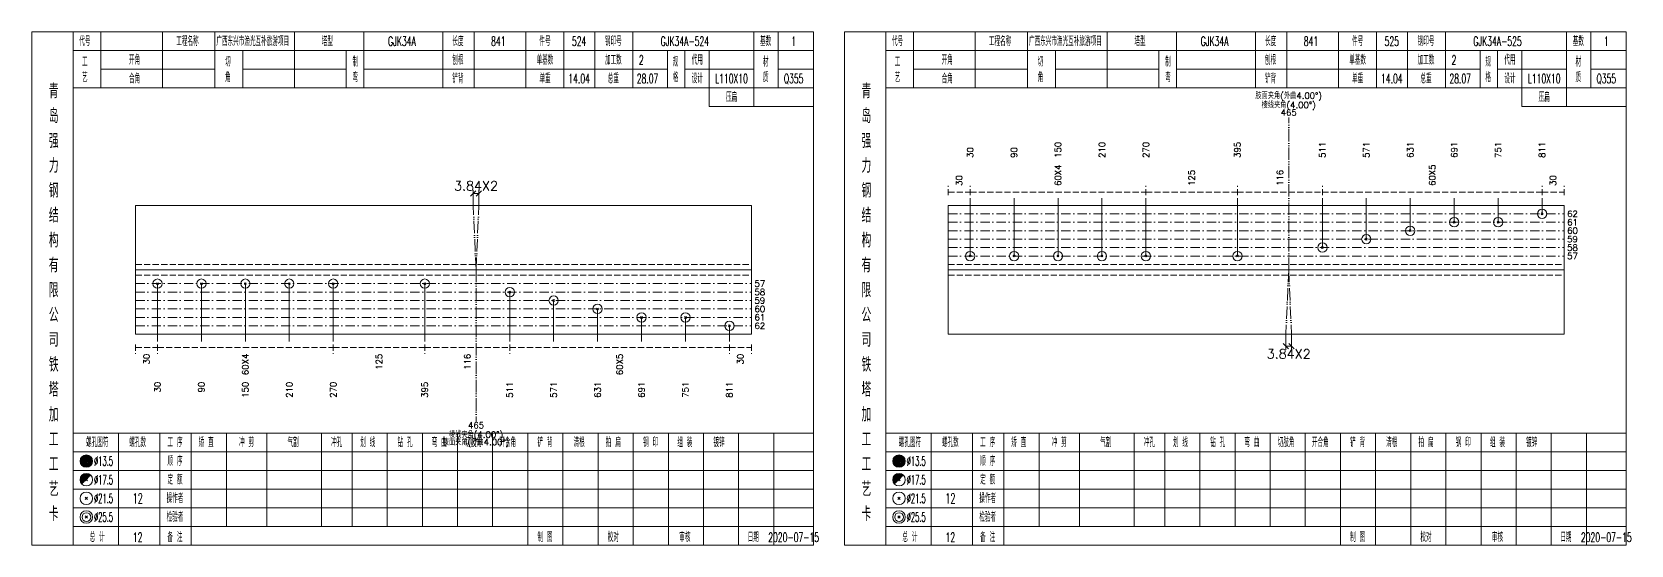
# Model space of a CAD drawing. Extents: x 0 to 2606, y -377 to 6479.
# Drawn here: x 1307 to 1821, y 4200 to 4365 of the extents above; entities that cross this region are included whole.
import ezdxf
from ezdxf.enums import TextEntityAlignment as Align

# ---------------------------------------------------------------- set-up
doc = ezdxf.new("R2010")
doc.units = 0
doc.header["$MEASUREMENT"] = 0
for name, pattern in [('一点画线', [5.2, 3, -1, 0.2, -1]), ('制弯线', [5.9, 4, -0.5, 0.2, -0.5, 0.2, -0.5]), ('虚线', [2.75, 2, -0.75])]:
    doc.linetypes.add(name, pattern=pattern)
doc.layers.get('0').update_dxf_attribs({"linetype": 'CONTINUOUS', "lineweight": 25})
doc.layers.add('1', color=7, linetype='CONTINUOUS', lineweight=25)
doc.layers.add('4', color=7, linetype='CONTINUOUS', lineweight=25)
doc.styles.get("Standard").update_dxf_attribs({"font": 'simplex.shx', "width": 0.7, "height": 3, "bigfont": 'gbhzfs.shx'})

msp = doc.modelspace()

# ---------------------------------------------------------------- linework, layer by layer
at = {"color": 190, "linetype": '制弯线', "lineweight": 13}
for p, q in [((1711.23, 4288.5), (1711.23, 4337.5)), ((1449.83, 4288.5), (1448.93, 4309.23)), ((1449.83, 4288.5), (1450.74, 4309.23)), ((1449.83, 4288.5), (1449.83, 4239.5)), ((1711.23, 4288.5), (1710.33, 4267.77)), ((1711.23, 4288.5), (1712.14, 4267.77))]:
    msp.add_line(p, q, dxfattribs=at)
at = {"color": 8, "linetype": '虚线', "lineweight": 9}
for p, q in [((1601.7, 4312.5), (1601.7, 4315.5)), ((1608.77, 4312.5), (1608.77, 4315.5)), ((1608.77, 4312.5), (1608.77, 4315.5)), ((1665.3, 4312.5), (1665.3, 4315.5)), ((1665.3, 4312.5), (1665.3, 4315.5)), ((1694.74, 4312.5), (1694.74, 4315.5)), ((1694.74, 4312.5), (1694.74, 4315.5)), ((1722.07, 4312.5), (1722.07, 4315.5)), ((1722.07, 4312.5), (1722.07, 4315.5)), ((1792.73, 4312.5), (1792.73, 4315.5)), ((1792.73, 4312.5), (1792.73, 4315.5)), ((1799.8, 4312.5), (1799.8, 4315.5)), ((1601.7, 4313.5), (1608.77, 4313.5)), ((1608.77, 4313.5), (1665.3, 4313.5)), ((1665.3, 4313.5), (1694.74, 4313.5)), ((1694.74, 4313.5), (1722.07, 4313.5)), ((1722.07, 4313.5), (1792.73, 4313.5)), ((1792.73, 4313.5), (1799.8, 4313.5)), ((1340.3, 4264.5), (1340.3, 4261.5)), ((1347.37, 4264.5), (1347.37, 4261.5)), ((1347.37, 4264.5), (1347.37, 4261.5)), ((1403.9, 4264.5), (1403.9, 4261.5)), ((1403.9, 4264.5), (1403.9, 4261.5)), ((1433.34, 4264.5), (1433.34, 4261.5)), ((1433.34, 4264.5), (1433.34, 4261.5)), ((1460.67, 4264.5), (1460.67, 4261.5)), ((1460.67, 4264.5), (1460.67, 4261.5)), ((1531.33, 4264.5), (1531.33, 4261.5)), ((1531.33, 4264.5), (1531.33, 4261.5)), ((1538.4, 4264.5), (1538.4, 4261.5)), ((1340.3, 4263.5), (1347.37, 4263.5)), ((1347.37, 4263.5), (1403.9, 4263.5)), ((1403.9, 4263.5), (1433.34, 4263.5)), ((1433.34, 4263.5), (1460.67, 4263.5)), ((1460.67, 4263.5), (1531.33, 4263.5)), ((1531.33, 4263.5), (1538.4, 4263.5))]:
    msp.add_line(p, q, dxfattribs=at)
at = {"color": 7, "linetype": 'Continuous', "lineweight": 13}
for p, q in [((1449.78, 4313.88), (1448.08, 4312.18)), ((1448.93, 4309.23), (1448.93, 4314.23)), ((1448.93, 4313.03), (1450.74, 4313.03)), ((1451.59, 4313.88), (1449.89, 4312.18)), ((1450.74, 4309.23), (1450.74, 4314.23)), ((1608.77, 4292.94), (1608.77, 4311.5)), ((1622.9, 4292.94), (1622.9, 4311.5)), ((1637.03, 4292.94), (1637.03, 4311.5)), ((1651.17, 4292.94), (1651.17, 4311.5)), ((1665.3, 4292.94), (1665.3, 4311.5)), ((1694.74, 4292.94), (1694.74, 4311.5)), ((1722.07, 4295.66), (1722.07, 4311.5)), ((1736.2, 4298.37), (1736.2, 4311.5)), ((1750.33, 4301.08), (1750.33, 4311.5)), ((1764.47, 4303.8), (1764.47, 4311.5)), ((1778.6, 4303.8), (1778.6, 4311.5)), ((1792.73, 4306.51), (1792.73, 4311.5)), ((1792.43, 4306.21), (1793.03, 4306.81)), ((1793.03, 4306.21), (1792.43, 4306.81)), ((1750.03, 4300.78), (1750.63, 4301.38)), ((1750.63, 4300.78), (1750.03, 4301.38)), ((1764.17, 4303.5), (1764.77, 4304.1)), ((1764.77, 4303.5), (1764.17, 4304.1)), ((1778.3, 4303.5), (1778.9, 4304.1)), ((1778.9, 4303.5), (1778.3, 4304.1)), ((1721.77, 4295.36), (1722.37, 4295.96)), ((1722.37, 4295.36), (1721.77, 4295.96)), ((1735.9, 4298.07), (1736.5, 4298.67)), ((1736.5, 4298.07), (1735.9, 4298.67)), ((1608.47, 4292.64), (1609.07, 4293.24)), ((1609.07, 4292.64), (1608.47, 4293.24)), ((1622.6, 4292.64), (1623.2, 4293.24)), ((1623.2, 4292.64), (1622.6, 4293.24)), ((1636.73, 4292.64), (1637.33, 4293.24)), ((1637.33, 4292.64), (1636.73, 4293.24)), ((1650.87, 4292.64), (1651.47, 4293.24)), ((1651.47, 4292.64), (1650.87, 4293.24)), ((1665, 4292.64), (1665.6, 4293.24)), ((1665.6, 4292.64), (1665, 4293.24)), ((1694.44, 4292.64), (1695.04, 4293.24)), ((1695.04, 4292.64), (1694.44, 4293.24)), ((1347.37, 4284.06), (1347.37, 4265.5)), ((1361.5, 4284.06), (1361.5, 4265.5)), ((1375.63, 4284.06), (1375.63, 4265.5)), ((1389.77, 4284.06), (1389.77, 4265.5)), ((1403.9, 4284.06), (1403.9, 4265.5)), ((1433.34, 4284.06), (1433.34, 4265.5)), ((1460.67, 4281.34), (1460.67, 4265.5)), ((1474.8, 4278.63), (1474.8, 4265.5)), ((1488.93, 4275.92), (1488.93, 4265.5)), ((1503.07, 4273.2), (1503.07, 4265.5)), ((1517.2, 4273.2), (1517.2, 4265.5)), ((1531.33, 4270.49), (1531.33, 4265.5)), ((1711.18, 4263.12), (1709.48, 4264.82)), ((1710.33, 4267.77), (1710.33, 4262.77)), ((1710.33, 4263.97), (1712.14, 4263.97)), ((1712.99, 4263.12), (1711.29, 4264.82)), ((1712.14, 4267.77), (1712.14, 4262.77))]:
    msp.add_line(p, q, dxfattribs=at)
at = {"color": 7, "linetype": 'Continuous', "lineweight": 18}
for p, q in [((1340.3, 4309.23), (1340.3, 4267.77)), ((1340.3, 4309.23), (1538.4, 4309.23)), ((1538.4, 4309.23), (1538.4, 4267.77)), ((1601.7, 4309.23), (1601.7, 4267.77)), ((1601.7, 4309.23), (1799.8, 4309.23)), ((1799.8, 4309.23), (1799.8, 4267.77)), ((1340.3, 4288.5), (1538.4, 4288.5)), ((1601.7, 4288.5), (1799.8, 4288.5))]:
    msp.add_line(p, q, dxfattribs=at)
at = {"color": 3, "linetype": '一点画线', "lineweight": 13}
for p, q in [((1601.7, 4306.51), (1799.8, 4306.51)), ((1601.7, 4303.8), (1799.8, 4303.8)), ((1601.7, 4301.08), (1799.8, 4301.08)), ((1601.7, 4298.37), (1799.8, 4298.37)), ((1601.7, 4295.66), (1799.8, 4295.66)), ((1601.7, 4292.94), (1799.8, 4292.94)), ((1340.3, 4284.06), (1538.4, 4284.06)), ((1340.3, 4281.34), (1538.4, 4281.34)), ((1340.3, 4278.63), (1538.4, 4278.63)), ((1340.3, 4275.92), (1538.4, 4275.92)), ((1340.3, 4273.2), (1538.4, 4273.2)), ((1340.3, 4270.49), (1538.4, 4270.49))]:
    msp.add_line(p, q, dxfattribs=at)
at = {"color": 1, "linetype": '虚线', "lineweight": 18}
for p, q in [((1340.3, 4290.23), (1538.4, 4290.23)), ((1601.7, 4290.23), (1799.8, 4290.23)), ((1340.3, 4286.77), (1538.4, 4286.77)), ((1601.7, 4286.77), (1799.8, 4286.77))]:
    msp.add_line(p, q, dxfattribs=at)
at = {"color": 7, "linetype": 'Continuous', "lineweight": 13}
for centre in [(1764.47, 4303.8), (1778.6, 4303.8), (1792.73, 4306.51), (1750.33, 4301.08), (1722.07, 4295.66), (1736.2, 4298.37), (1608.77, 4292.94), (1622.9, 4292.94), (1637.03, 4292.94), (1651.17, 4292.94), (1665.3, 4292.94), (1694.74, 4292.94)]:
    msp.add_circle(centre, 1.5, dxfattribs=at)
at = {"layer": '1', "color": 7, "linetype": 'Continuous', "lineweight": 13}
for p, q in [((1347.07, 4283.76), (1347.67, 4284.36)), ((1347.67, 4283.76), (1347.07, 4284.36)), ((1361.2, 4283.76), (1361.8, 4284.36)), ((1361.8, 4283.76), (1361.2, 4284.36)), ((1375.33, 4283.76), (1375.93, 4284.36)), ((1375.93, 4283.76), (1375.33, 4284.36)), ((1389.47, 4283.76), (1390.07, 4284.36)), ((1390.07, 4283.76), (1389.47, 4284.36)), ((1403.6, 4283.76), (1404.2, 4284.36)), ((1404.2, 4283.76), (1403.6, 4284.36)), ((1433.04, 4283.76), (1433.64, 4284.36)), ((1433.64, 4283.76), (1433.04, 4284.36)), ((1460.37, 4281.04), (1460.97, 4281.64)), ((1460.97, 4281.04), (1460.37, 4281.64)), ((1474.5, 4278.33), (1475.1, 4278.93)), ((1475.1, 4278.33), (1474.5, 4278.93)), ((1488.63, 4275.62), (1489.23, 4276.22)), ((1489.23, 4275.62), (1488.63, 4276.22)), ((1502.77, 4272.9), (1503.37, 4273.5)), ((1503.37, 4272.9), (1502.77, 4273.5)), ((1516.9, 4272.9), (1517.5, 4273.5)), ((1517.5, 4272.9), (1516.9, 4273.5)), ((1531.03, 4270.19), (1531.63, 4270.79)), ((1531.63, 4270.19), (1531.03, 4270.79))]:
    msp.add_line(p, q, dxfattribs=at)
at = {"layer": '1', "color": 7, "linetype": 'Continuous', "lineweight": 18}
for p, q in [((1340.3, 4267.77), (1538.4, 4267.77)), ((1601.7, 4267.77), (1799.8, 4267.77))]:
    msp.add_line(p, q, dxfattribs=at)
at = {"layer": '1', "color": 7, "linetype": 'Continuous', "lineweight": 13}
for centre in [(1347.37, 4284.06), (1361.5, 4284.06), (1375.63, 4284.06), (1389.77, 4284.06), (1403.9, 4284.06), (1433.34, 4284.06), (1460.67, 4281.34), (1474.8, 4278.63), (1488.93, 4275.92), (1503.07, 4273.2), (1517.2, 4273.2), (1531.33, 4270.49)]:
    msp.add_circle(centre, 1.5, dxfattribs=at)
at = {"layer": '4', "color": 1, "linetype": 'Continuous', "lineweight": 18}
for p, q in [((1320.3, 4200), (1320.3, 4365)), ((1329.2, 4347), (1329.2, 4365)), ((1349, 4347), (1349, 4365)), ((1365.8, 4347), (1365.8, 4365)), ((1391.4, 4347), (1391.4, 4365)), ((1413.7, 4347), (1413.7, 4365)), ((1439.2, 4347), (1439.2, 4365)), ((1449.2, 4347), (1449.2, 4365)), ((1465.9, 4347), (1465.9, 4365)), ((1478.1, 4347), (1478.1, 4365)), ((1488.1, 4347), (1488.1, 4365)), ((1500.3, 4347), (1500.3, 4365)), ((1539.2, 4341), (1539.2, 4365)), ((1547, 4347), (1547, 4365)), ((1581.7, 4200), (1581.7, 4365)), ((1590.6, 4347), (1590.6, 4365)), ((1610.4, 4347), (1610.4, 4365)), ((1627.2, 4347), (1627.2, 4365)), ((1652.8, 4347), (1652.8, 4365)), ((1675.1, 4347), (1675.1, 4365)), ((1700.6, 4347), (1700.6, 4365)), ((1710.6, 4347), (1710.6, 4365)), ((1727.3, 4347), (1727.3, 4365)), ((1739.5, 4347), (1739.5, 4365)), ((1749.5, 4347), (1749.5, 4365)), ((1761.7, 4347), (1761.7, 4365)), ((1800.6, 4341), (1800.6, 4365)), ((1808.4, 4347), (1808.4, 4365)), ((1320.3, 4359), (1558.4, 4359)), ((1374.8, 4347), (1374.8, 4359)), ((1408.1, 4347), (1408.1, 4359)), ((1511.4, 4347), (1511.4, 4359)), ((1517, 4347), (1517, 4359)), ((1524.8, 4341), (1524.8, 4359)), ((1581.7, 4359), (1819.8, 4359)), ((1636.2, 4347), (1636.2, 4359)), ((1669.5, 4347), (1669.5, 4359)), ((1772.8, 4347), (1772.8, 4359)), ((1778.4, 4347), (1778.4, 4359)), ((1786.2, 4341), (1786.2, 4359)), ((1329.2, 4353), (1365.8, 4353)), ((1374.8, 4353), (1408.1, 4353)), ((1413.7, 4353), (1511.4, 4353)), ((1517, 4353), (1539.2, 4353)), ((1547, 4353), (1558.4, 4353)), ((1590.6, 4353), (1627.2, 4353)), ((1636.2, 4353), (1669.5, 4353)), ((1675.1, 4353), (1772.8, 4353)), ((1778.4, 4353), (1800.6, 4353)), ((1808.4, 4353), (1819.8, 4353)), ((1320.3, 4347), (1558.4, 4347)), ((1581.7, 4347), (1819.8, 4347)), ((1524.8, 4341), (1558.4, 4341)), ((1786.2, 4341), (1819.8, 4341)), ((1320.3, 4236), (1558.4, 4236)), ((1334.8, 4200), (1334.8, 4236)), ((1348.1, 4200), (1348.1, 4236)), ((1358.2, 4200), (1358.2, 4236)), ((1369.6, 4206), (1369.6, 4236)), ((1382.5, 4206), (1382.5, 4236)), ((1400.1, 4206), (1400.1, 4236)), ((1410, 4206), (1410, 4236)), ((1421.3, 4206), (1421.3, 4236)), ((1432.6, 4206), (1432.6, 4236)), ((1443.9, 4206), (1443.9, 4236)), ((1455.1, 4206), (1455.1, 4236)), ((1466.5, 4206), (1466.5, 4236)), ((1477.8, 4206), (1477.8, 4236)), ((1489.1, 4206), (1489.1, 4236)), ((1500.4, 4206), (1500.4, 4236)), ((1511.7, 4206), (1511.7, 4236)), ((1523, 4206), (1523, 4236)), ((1534.3, 4206), (1534.3, 4236)), ((1545.6, 4206), (1545.6, 4236)), ((1581.7, 4236), (1819.8, 4236)), ((1596.2, 4200), (1596.2, 4236)), ((1609.5, 4200), (1609.5, 4236)), ((1619.6, 4200), (1619.6, 4236)), ((1631, 4206), (1631, 4236)), ((1643.9, 4206), (1643.9, 4236)), ((1661.5, 4206), (1661.5, 4236)), ((1671.4, 4206), (1671.4, 4236)), ((1682.7, 4206), (1682.7, 4236)), ((1694, 4206), (1694, 4236)), ((1705.3, 4206), (1705.3, 4236)), ((1716.5, 4206), (1716.5, 4236)), ((1727.9, 4206), (1727.9, 4236)), ((1739.2, 4206), (1739.2, 4236)), ((1750.5, 4206), (1750.5, 4236)), ((1761.8, 4206), (1761.8, 4236)), ((1773.1, 4206), (1773.1, 4236)), ((1784.4, 4206), (1784.4, 4236)), ((1795.7, 4206), (1795.7, 4236)), ((1807, 4206), (1807, 4236)), ((1320.3, 4230), (1558.4, 4230)), ((1581.7, 4230), (1819.8, 4230)), ((1320.3, 4224), (1558.4, 4224)), ((1581.7, 4224), (1819.8, 4224)), ((1320.3, 4218), (1558.4, 4218)), ((1581.7, 4218), (1819.8, 4218)), ((1320.3, 4212), (1558.4, 4212)), ((1581.7, 4212), (1819.8, 4212)), ((1320.3, 4206), (1558.4, 4206)), ((1466.5, 4200), (1466.5, 4206)), ((1477.8, 4200), (1477.8, 4206)), ((1489.1, 4200), (1489.1, 4206)), ((1500.4, 4200), (1500.4, 4206)), ((1511.7, 4200), (1511.7, 4206)), ((1523, 4200), (1523, 4206)), ((1534.3, 4200), (1534.3, 4206)), ((1545.6, 4200), (1545.6, 4206)), ((1581.7, 4206), (1819.8, 4206)), ((1727.9, 4200), (1727.9, 4206)), ((1739.2, 4200), (1739.2, 4206)), ((1750.5, 4200), (1750.5, 4206)), ((1761.8, 4200), (1761.8, 4206)), ((1773.1, 4200), (1773.1, 4206)), ((1784.4, 4200), (1784.4, 4206)), ((1795.7, 4200), (1795.7, 4206)), ((1807, 4200), (1807, 4206))]:
    msp.add_line(p, q, dxfattribs=at)
at = {"layer": '4', "color": 7, "linetype": 'Continuous', "lineweight": 13}
for p, q in [((1324.3, 4226.8), (1324.7, 4227.2)), ((1324.7, 4226.8), (1324.3, 4227.2)), ((1585.7, 4226.8), (1586.1, 4227.2)), ((1586.1, 4226.8), (1585.7, 4227.2)), ((1324.1, 4214.6), (1324.9, 4215.4)), ((1324.9, 4214.6), (1324.1, 4215.4)), ((1585.5, 4214.6), (1586.3, 4215.4)), ((1586.3, 4214.6), (1585.5, 4215.4)), ((1324.1, 4208.6), (1324.9, 4209.4)), ((1324.9, 4208.6), (1324.1, 4209.4)), ((1585.5, 4208.6), (1586.3, 4209.4)), ((1586.3, 4208.6), (1585.5, 4209.4))]:
    msp.add_line(p, q, dxfattribs=at)
at = {"layer": '4', "color": 7, "linetype": 'Continuous', "lineweight": 0}
for p, q in [((1324.1, 4220.6), (1324.9, 4221.4)), ((1324.1, 4221.4), (1324.9, 4220.6)), ((1585.5, 4220.6), (1586.3, 4221.4)), ((1585.5, 4221.4), (1586.3, 4220.6))]:
    msp.add_line(p, q, dxfattribs=at)
at = {"layer": '4', "color": 1, "linetype": 'Continuous', "lineweight": 18}
for points in [[(1307, 4365), (1307, 4200), (1558.4, 4200), (1558.4, 4365)], [(1568.4, 4365), (1568.4, 4200), (1819.8, 4200), (1819.8, 4365)]]:
    msp.add_lwpolyline(points, close=True, dxfattribs=at)
at = {"layer": '4', "color": 7, "linetype": 'Continuous', "lineweight": 13}
for centre, radius in [((1324.5, 4227), 2), ((1324.5, 4227), 1.8), ((1324.5, 4227), 1.6), ((1324.5, 4227), 1.4), ((1324.5, 4227), 1.2), ((1324.5, 4227), 1), ((1585.9, 4227), 2), ((1585.9, 4227), 1.8), ((1585.9, 4227), 1.6), ((1585.9, 4227), 1.4), ((1585.9, 4227), 1.2), ((1585.9, 4227), 1), ((1324.5, 4221), 2), ((1324.5, 4227), 0.8), ((1324.5, 4227), 0.6), ((1324.5, 4227), 0.4), ((1324.5, 4227), 0.2), ((1585.9, 4221), 2), ((1585.9, 4227), 0.8), ((1585.9, 4227), 0.6), ((1585.9, 4227), 0.4), ((1585.9, 4227), 0.2), ((1324.5, 4215), 2), ((1585.9, 4215), 2), ((1324.5, 4209), 2), ((1324.5, 4209), 1.4), ((1585.9, 4209), 2), ((1585.9, 4209), 1.4)]:
    msp.add_circle(centre, radius, dxfattribs=at)
for centre, radius in [((1324.5, 4221), 1.8), ((1585.9, 4221), 1.8), ((1324.5, 4221), 1.6), ((1324.5, 4221), 1.4), ((1324.5, 4221), 1.2), ((1324.5, 4221), 1), ((1324.5, 4221), 0.8), ((1324.5, 4221), 0.6), ((1324.5, 4221), 0.4), ((1324.5, 4221), 0.2), ((1585.9, 4221), 1.6), ((1585.9, 4221), 1.4), ((1585.9, 4221), 1.2), ((1585.9, 4221), 1), ((1585.9, 4221), 0.8), ((1585.9, 4221), 0.6), ((1585.9, 4221), 0.4), ((1585.9, 4221), 0.2)]:
    msp.add_arc(centre, radius, 45, 225, dxfattribs=at)

# ---------------------------------------------------------------- texts
at = {"color": 7, "linetype": 'Continuous', "lineweight": 13}
for s, p in [('肢面夹角(外曲4.00%%d)', (1711.23, 4345.5)), ('465', (1449.83, 4239.5))]:
    msp.add_text(s, height=2, dxfattribs=at).set_placement(p, align=Align.TOP_CENTER)
for s, height, p in [('棱线夹角(4.00%%d)', 2, (1711.23, 4341.5)), ('3.84X2', 3, (1449.83, 4315.53)), ('3.84X2', 3, (1711.23, 4261.47)), ('棱线夹角(4.00%%d)', 2, (1449.83, 4235.5))]:
    msp.add_text(s, height=height, dxfattribs=at).set_placement(p, align=Align.MIDDLE_CENTER)
for s, p in [('465', (1711.23, 4337.5)), ('肢面夹角(外曲4.00%%d)', (1449.83, 4231.5))]:
    msp.add_text(s, height=2, dxfattribs=at).set_placement(p, align=Align.BOTTOM_CENTER)
for s, p in [('30', (1608.77, 4324.5)), ('90', (1622.9, 4324.5)), ('150', (1637.03, 4324.5)), ('210', (1651.17, 4324.5)), ('270', (1665.3, 4324.5)), ('395', (1694.74, 4324.5)), ('511', (1722.07, 4324.5)), ('571', (1736.2, 4324.5)), ('631', (1750.33, 4324.5)), ('691', (1764.47, 4324.5)), ('751', (1778.6, 4324.5)), ('811', (1792.73, 4324.5))]:
    msp.add_text(s, height=2, rotation=90, dxfattribs=at).set_placement(p, align=Align.MIDDLE_LEFT)
at = {"color": 8, "linetype": 'Continuous', "lineweight": 9}
for s, p in [('60X4', (1637.03, 4315.5)), ('60X5', (1757.4, 4315.5)), ('30', (1605.23, 4315.5)), ('125', (1680.02, 4315.5)), ('116', (1708.41, 4315.5)), ('30', (1796.27, 4315.5))]:
    msp.add_text(s, height=2, rotation=90, dxfattribs=at).set_placement(p, align=Align.MIDDLE_LEFT)
at = {"color": 7, "linetype": 'Continuous', "lineweight": 13}
for s, p in [('62', (1800.8, 4306.51)), ('61', (1800.8, 4303.8)), ('60', (1800.8, 4301.08)), ('59', (1800.8, 4298.37)), ('58', (1800.8, 4295.66)), ('57', (1800.8, 4292.94)), ('57', (1539.4, 4284.06)), ('58', (1539.4, 4281.34)), ('59', (1539.4, 4278.63)), ('60', (1539.4, 4275.92)), ('61', (1539.4, 4273.2)), ('62', (1539.4, 4270.49))]:
    msp.add_text(s, height=2, dxfattribs=at).set_placement(p, align=Align.MIDDLE_LEFT)
at = {"color": 8, "linetype": 'Continuous', "lineweight": 9}
for s, p in [('30', (1343.83, 4261.5)), ('60X4', (1375.63, 4261.5)), ('125', (1418.62, 4261.5)), ('116', (1447.01, 4261.5)), ('60X5', (1496, 4261.5)), ('30', (1534.87, 4261.5))]:
    msp.add_text(s, height=2, rotation=90, dxfattribs=at).set_placement(p, align=Align.MIDDLE_RIGHT)
at = {"layer": '1', "color": 7, "linetype": 'Continuous', "lineweight": 13}
for s, p in [('30', (1347.37, 4252.5)), ('90', (1361.5, 4252.5)), ('150', (1375.63, 4252.5)), ('210', (1389.77, 4252.5)), ('270', (1403.9, 4252.5)), ('395', (1433.34, 4252.5)), ('511', (1460.67, 4252.5)), ('571', (1474.8, 4252.5)), ('631', (1488.93, 4252.5)), ('691', (1503.07, 4252.5)), ('751', (1517.2, 4252.5)), ('811', (1531.33, 4252.5))]:
    msp.add_text(s, height=2, rotation=90, dxfattribs=at).set_placement(p, align=Align.MIDDLE_RIGHT)
at = {"layer": '4', "color": 1, "linetype": 'Continuous', "lineweight": 13}
for s, height, width, p in [('代号', 3, 0.6, (1324, 4362)), ('工程名称', 3, 0.6, (1357, 4362)), ('广西东兴市渔光互补旅游项目', 3, 0.6, (1378, 4362)), ('塔型', 3, 0.6, (1402, 4362)), ('GJK34A', 3, 0.6, (1426, 4362)), ('长度', 3, 0.6, (1444, 4362)), ('841', 3, 0.6, (1457, 4362)), ('件号', 3, 0.6, (1472, 4362)), ('524', 3, 0.6, (1483, 4362)), ('钢印号', 3, 0.6, (1494, 4362)), ('GJK34A-524', 3, 0.6, (1517, 4362)), ('基数', 3, 0.6, (1543, 4362)), ('1', 3, 0.6, (1552, 4362)), ('代号', 3, 0.6, (1585.4, 4362)), ('工程名称', 3, 0.6, (1618.4, 4362)), ('广西东兴市渔光互补旅游项目', 3, 0.6, (1639.4, 4362)), ('塔型', 3, 0.6, (1663.4, 4362)), ('GJK34A', 3, 0.6, (1687.4, 4362)), ('长度', 3, 0.6, (1705.4, 4362)), ('841', 3, 0.6, (1718.4, 4362)), ('件号', 3, 0.6, (1733.4, 4362)), ('525', 3, 0.6, (1744.4, 4362)), ('钢印号', 3, 0.6, (1755.4, 4362)), ('GJK34A-525', 3, 0.6, (1778.4, 4362)), ('基数', 3, 0.6, (1804.4, 4362)), ('1', 3, 0.6, (1813.4, 4362)), ('工', 3, 0.6, (1324, 4355.4)), ('开角', 3, 0.6, (1340, 4356)), ('切', 3, 0.6, (1370, 4355.4)), ('制', 3, 0.6, (1411, 4355.4)), ('刨根', 3, 0.6, (1444, 4356)), ('单基数', 3, 0.6, (1472, 4356)), ('加工数', 3, 0.6, (1494, 4356)), ('2', 3, 0.6, (1503, 4356)), ('规', 3, 0.6, (1514, 4355.4)), ('代用', 3, 0.6, (1521, 4356)), ('材', 3, 0.6, (1543, 4355.4)), ('工', 3, 0.6, (1585.4, 4355.4)), ('开角', 3, 0.6, (1601.4, 4356)), ('切', 3, 0.6, (1631.4, 4355.4)), ('制', 3, 0.6, (1672.4, 4355.4)), ('刨根', 3, 0.6, (1705.4, 4356)), ('单基数', 3, 0.6, (1733.4, 4356)), ('加工数', 3, 0.6, (1755.4, 4356)), ('2', 3, 0.6, (1764.4, 4356)), ('规', 3, 0.6, (1775.4, 4355.4)), ('代用', 3, 0.6, (1782.4, 4356)), ('材', 3, 0.6, (1804.4, 4355.4)), ('艺', 3, 0.6, (1324, 4350.4)), ('合角', 3, 0.6, (1340, 4350)), ('角', 3, 0.6, (1370, 4350.4)), ('弯', 3, 0.6, (1411, 4350.4)), ('铲背', 3, 0.6, (1444, 4350)), ('单重', 3, 0.6, (1472, 4350)), ('14.04', 3, 0.6, (1483, 4350)), ('总重', 3, 0.6, (1494, 4350)), ('28.07', 3, 0.6, (1505, 4350)), ('格', 3, 0.6, (1514, 4350.4)), ('设计', 3, 0.6, (1521, 4350)), ('L110X10', 3, 0.6, (1532, 4350)), ('质', 3, 0.6, (1543, 4350.4)), ('Q355', 3, 0.6, (1552, 4350)), ('艺', 3, 0.6, (1585.4, 4350.4)), ('合角', 3, 0.6, (1601.4, 4350)), ('角', 3, 0.6, (1631.4, 4350.4)), ('弯', 3, 0.6, (1672.4, 4350.4)), ('铲背', 3, 0.6, (1705.4, 4350)), ('单重', 3, 0.6, (1733.4, 4350)), ('14.04', 3, 0.6, (1744.4, 4350)), ('总重', 3, 0.6, (1755.4, 4350)), ('28.07', 3, 0.6, (1766.4, 4350)), ('格', 3, 0.6, (1775.4, 4350.4)), ('设计', 3, 0.6, (1782.4, 4350)), ('L110X10', 3, 0.6, (1793.4, 4350)), ('质', 3, 0.6, (1804.4, 4350.4)), ('Q355', 3, 0.6, (1813.4, 4350)), ('青', 4.6, 0.8, (1314, 4346)), ('青', 4.6, 0.8, (1575.4, 4346)), ('压扁', 3, 0.6, (1532, 4344)), ('压扁', 3, 0.6, (1793.4, 4344)), ('岛', 4.6, 0.8, (1314, 4338)), ('岛', 4.6, 0.8, (1575.4, 4338)), ('强', 4.6, 0.8, (1314, 4330)), ('强', 4.6, 0.8, (1575.4, 4330)), ('力', 4.6, 0.8, (1314, 4322)), ('力', 4.6, 0.8, (1575.4, 4322)), ('钢', 4.6, 0.8, (1314, 4314)), ('钢', 4.6, 0.8, (1575.4, 4314)), ('结', 4.6, 0.8, (1314, 4306)), ('结', 4.6, 0.8, (1575.4, 4306)), ('构', 4.6, 0.8, (1314, 4298)), ('构', 4.6, 0.8, (1575.4, 4298)), ('有', 4.6, 0.8, (1314, 4290)), ('有', 4.6, 0.8, (1575.4, 4290)), ('限', 4.6, 0.8, (1314, 4282)), ('限', 4.6, 0.8, (1575.4, 4282)), ('公', 4.6, 0.8, (1314, 4274)), ('公', 4.6, 0.8, (1575.4, 4274)), ('司', 4.6, 0.8, (1314, 4266)), ('司', 4.6, 0.8, (1575.4, 4266)), ('铁', 4.6, 0.8, (1314, 4258)), ('铁', 4.6, 0.8, (1575.4, 4258)), ('塔', 4.6, 0.8, (1314, 4250)), ('塔', 4.6, 0.8, (1575.4, 4250)), ('加', 4.6, 0.8, (1314, 4242)), ('加', 4.6, 0.8, (1575.4, 4242)), ('工', 4.6, 0.8, (1314, 4234)), ('螺孔图符', 3, 0.6, (1328, 4233)), ('螺孔数', 3, 0.6, (1341, 4233)), ('工 序', 3, 0.6, (1353, 4233)), ('矫 直', 3, 0.6, (1363, 4233)), ('冲 剪', 3, 0.6, (1376, 4233)), ('气割', 3, 0.6, (1391, 4233)), ('冲孔', 3, 0.6, (1405, 4233)), ('划 线', 3, 0.6, (1415, 4233)), ('钻 孔', 3, 0.6, (1427, 4233)), ('弯 曲', 3, 0.6, (1438, 4233)), ('切肢角', 3, 0.6, (1449, 4233)), ('开合角', 3, 0.6, (1460, 4233)), ('铲 背', 3, 0.6, (1472, 4233)), ('清根', 3, 0.6, (1483, 4233)), ('拍 扁', 3, 0.6, (1494, 4233)), ('钢 印', 3, 0.6, (1506, 4233)), ('组 装', 3, 0.6, (1517, 4233)), ('镀锌', 3, 0.6, (1528, 4233)), ('工', 4.6, 0.8, (1575.4, 4234)), ('螺孔图符', 3, 0.6, (1589.4, 4233)), ('螺孔数', 3, 0.6, (1602.4, 4233)), ('工 序', 3, 0.6, (1614.4, 4233)), ('矫 直', 3, 0.6, (1624.4, 4233)), ('冲 剪', 3, 0.6, (1637.4, 4233)), ('气割', 3, 0.6, (1652.4, 4233)), ('冲孔', 3, 0.6, (1666.4, 4233)), ('划 线', 3, 0.6, (1676.4, 4233)), ('钻 孔', 3, 0.6, (1688.4, 4233)), ('弯 曲', 3, 0.6, (1699.4, 4233)), ('切肢角', 3, 0.6, (1710.4, 4233)), ('开合角', 3, 0.6, (1721.4, 4233)), ('铲 背', 3, 0.6, (1733.4, 4233)), ('清根', 3, 0.6, (1744.4, 4233)), ('拍 扁', 3, 0.6, (1755.4, 4233)), ('钢 印', 3, 0.6, (1767.4, 4233)), ('组 装', 3, 0.6, (1778.4, 4233)), ('镀锌', 3, 0.6, (1789.4, 4233)), ('工', 4.6, 0.8, (1314, 4226)), ('%%C13.5', 3, 0.5, (1330, 4227)), ('顺 序', 3, 0.6, (1353, 4227)), ('工', 4.6, 0.8, (1575.4, 4226)), ('%%C13.5', 3, 0.5, (1591.4, 4227)), ('顺 序', 3, 0.6, (1614.4, 4227)), ('定 额', 3, 0.6, (1353, 4221)), ('定 额', 3, 0.6, (1614.4, 4221)), ('艺', 4.6, 0.8, (1314, 4218)), ('%%C17.5', 3, 0.5, (1330, 4221)), ('艺', 4.6, 0.8, (1575.4, 4218)), ('%%C17.5', 3, 0.5, (1591.4, 4221)), ('卡', 4.6, 0.8, (1314, 4210)), ('%%C21.5', 3, 0.5, (1330, 4215)), ('12', 3.2, 0.6, (1341, 4215)), ('操作者', 3, 0.6, (1353, 4215)), ('卡', 4.6, 0.8, (1575.4, 4210)), ('%%C21.5', 3, 0.5, (1591.4, 4215)), ('12', 3.2, 0.6, (1602.4, 4215)), ('操作者', 3, 0.6, (1614.4, 4215)), ('%%C25.5', 3, 0.5, (1330, 4209)), ('检验者', 3, 0.6, (1353, 4209)), ('%%C25.5', 3, 0.5, (1591.4, 4209)), ('检验者', 3, 0.6, (1614.4, 4209)), ('总 计', 3, 0.6, (1328, 4202.5)), ('12', 3, 0.6, (1341, 4202.5)), ('备 注', 3, 0.6, (1353, 4202.5)), ('制 图', 3, 0.6, (1472, 4202.5)), ('校对', 3, 0.6, (1494, 4202.5)), ('审核', 3, 0.6, (1517, 4202.5)), ('日期', 3, 0.6, (1539, 4202.5)), ('2020-07-15', 3, 0.6, (1552, 4202.5)), ('总 计', 3, 0.6, (1589.4, 4202.5)), ('12', 3, 0.6, (1602.4, 4202.5)), ('备 注', 3, 0.6, (1614.4, 4202.5)), ('制 图', 3, 0.6, (1733.4, 4202.5)), ('校对', 3, 0.6, (1755.4, 4202.5)), ('审核', 3, 0.6, (1778.4, 4202.5)), ('日期', 3, 0.6, (1800.4, 4202.5)), ('2020-07-15', 3, 0.6, (1813.4, 4202.5))]:
    msp.add_text(s, height=height, dxfattribs=dict(at, width=width)).set_placement(p, align=Align.MIDDLE_CENTER)

doc.saveas('drawing.dxf')
